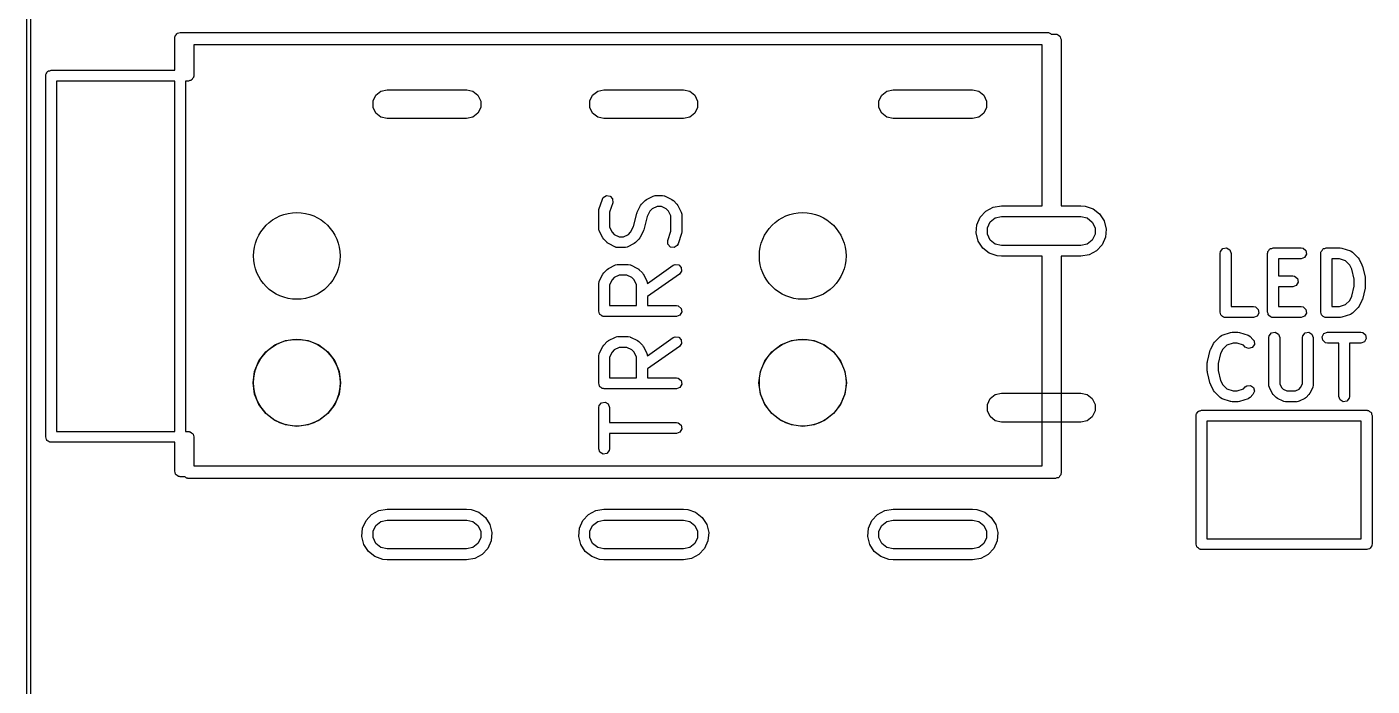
# Model space of a CAD drawing. Extents: x 66 to 223, y -169 to -36.
# Drawn here: x 89.17 to 107.78, y -97.25 to -88.12 of the extents above; entities that cross this region are included whole.
import ezdxf

# ---------------------------------------------------------------- set-up
doc = ezdxf.new("R2010")
doc.units = 0
doc.layers.add('BLACK', color=7, linetype='CONTINUOUS')

msp = doc.modelspace()

# ---------------------------------------------------------------- linework, layer by layer
at = {"layer": 'BLACK', "linetype": 'CONTINUOUS'}
for p, q in [((89.165, -118.993), (89.165, -42.4797)), ((89.215, -42.4797), (89.215, -119)), ((91.2285, -88.2357), (91.2383, -88.2188)), ((91.2383, -88.2188), (91.2446, -88.2165)), ((91.2446, -88.2165), (91.249, -88.2113)), ((91.249, -88.2113), (91.2682, -88.2079)), ((91.2682, -88.2079), (91.2865, -88.2013)), ((91.2865, -88.2013), (103.286, -88.2013)), ((103.286, -88.2013), (103.296, -88.203)), ((103.296, -88.203), (103.3, -88.2024)), ((103.3, -88.2024), (103.302, -88.2041)), ((103.302, -88.2041), (103.312, -88.2058)), ((103.312, -88.2058), (103.327, -88.2183)), ((103.327, -88.2183), (103.338, -88.2247)), ((103.338, -88.2247), (103.4, -88.2247)), ((103.4, -88.2247), (103.41, -88.2264)), ((103.41, -88.2264), (103.413, -88.2258)), ((103.413, -88.2258), (103.416, -88.2275)), ((103.416, -88.2275), (103.426, -88.2292)), ((103.426, -88.2292), (103.441, -88.2417)), ((91.2115, -88.2762), (91.2132, -88.2665)), ((91.2115, -88.7247), (91.2115, -88.2762)), ((91.2126, -88.2632), (91.2143, -88.2603)), ((91.2132, -88.2665), (91.2126, -88.2632)), ((91.2143, -88.2603), (91.216, -88.2506)), ((91.216, -88.2506), (91.2285, -88.2357)), ((91.475, -88.3747), (91.475, -88.7997)), ((103.212, -88.3747), (91.475, -88.3747)), ((103.212, -90.6), (103.212, -88.3747)), ((103.441, -88.2417), (103.457, -88.2515)), ((103.457, -88.2515), (103.46, -88.2578)), ((103.46, -88.2578), (103.465, -88.2622)), ((103.465, -88.2622), (103.468, -88.2814)), ((103.468, -88.2814), (103.475, -88.2997)), ((103.475, -88.2997), (103.475, -90.6)), ((89.4261, -88.7867), (89.4278, -88.7838)), ((89.4267, -88.79), (89.4261, -88.7867)), ((89.4278, -88.7838), (89.4295, -88.774)), ((89.4295, -88.774), (89.442, -88.7591)), ((89.442, -88.7591), (89.4518, -88.7422)), ((89.4518, -88.7422), (89.4581, -88.7399)), ((89.4581, -88.7399), (89.4625, -88.7347)), ((89.4625, -88.7347), (89.4817, -88.7314)), ((89.4817, -88.7314), (89.5, -88.7247)), ((89.5, -88.7247), (91.2115, -88.7247)), ((89.425, -88.7997), (89.4267, -88.79)), ((89.425, -93.7997), (89.425, -88.7997)), ((89.575, -88.8747), (89.575, -93.7247)), ((91.2115, -88.8747), (89.575, -88.8747)), ((91.2115, -93.7247), (91.2115, -88.8747)), ((91.4, -88.8747), (91.3615, -88.8747)), ((91.3615, -88.8747), (91.3615, -93.7247)), ((91.4183, -88.868), (91.4, -88.8747)), ((91.4375, -88.8647), (91.4183, -88.868)), ((91.4419, -88.8595), (91.4375, -88.8647)), ((91.4482, -88.8572), (91.4419, -88.8595)), ((91.458, -88.8403), (91.4482, -88.8572)), ((91.4705, -88.8254), (91.458, -88.8403)), ((91.4722, -88.8156), (91.4705, -88.8254)), ((91.4739, -88.8127), (91.4722, -88.8156)), ((91.475, -88.7997), (91.4733, -88.8094)), ((91.4733, -88.8094), (91.4739, -88.8127)), ((93.955, -89.1503), (93.9937, -89.0702)), ((93.955, -89.1503), (93.9937, -89.0702)), ((93.955, -89.2393), (93.955, -89.1503)), ((93.955, -89.2393), (93.955, -89.1503)), ((93.9937, -89.0702), (94.0633, -89.0148)), ((93.9937, -89.0702), (94.0633, -89.0148)), ((94.0633, -89.0148), (94.15, -88.995)), ((94.0633, -89.0148), (94.15, -88.995)), ((94.15, -88.995), (95.2503, -88.995)), ((94.15, -88.995), (95.2503, -88.995)), ((95.2503, -88.995), (95.337, -89.0149)), ((95.2503, -88.995), (95.337, -89.0149)), ((95.337, -89.0149), (95.4065, -89.0705)), ((95.337, -89.0149), (95.4065, -89.0705)), ((95.4065, -89.0705), (95.445, -89.1507)), ((95.4065, -89.0705), (95.445, -89.1507)), ((95.445, -89.1507), (95.445, -89.2396)), ((95.445, -89.1507), (95.445, -89.2396)), ((96.955, -89.1503), (96.9937, -89.0702)), ((96.955, -89.1503), (96.9937, -89.0702)), ((96.955, -89.2393), (96.955, -89.1503)), ((96.955, -89.2393), (96.955, -89.1503)), ((96.9937, -89.0702), (97.0633, -89.0148)), ((96.9937, -89.0702), (97.0633, -89.0148)), ((97.0633, -89.0148), (97.15, -88.995)), ((97.0633, -89.0148), (97.15, -88.995)), ((97.15, -88.995), (98.2503, -88.995)), ((97.15, -88.995), (98.2503, -88.995)), ((98.2503, -88.995), (98.337, -89.0149)), ((98.2503, -88.995), (98.337, -89.0149)), ((98.337, -89.0149), (98.4065, -89.0705)), ((98.337, -89.0149), (98.4065, -89.0705)), ((98.4065, -89.0705), (98.445, -89.1507)), ((98.4065, -89.0705), (98.445, -89.1507)), ((98.445, -89.1507), (98.445, -89.2396)), ((98.445, -89.1507), (98.445, -89.2396)), ((100.955, -89.1503), (100.994, -89.0702)), ((100.955, -89.1503), (100.994, -89.0702)), ((100.955, -89.2393), (100.955, -89.1503)), ((100.955, -89.2393), (100.955, -89.1503)), ((100.994, -89.0702), (101.063, -89.0148)), ((100.994, -89.0702), (101.063, -89.0148)), ((101.063, -89.0148), (101.15, -88.995)), ((101.063, -89.0148), (101.15, -88.995)), ((101.15, -88.995), (102.25, -88.995)), ((101.15, -88.995), (102.25, -88.995)), ((102.25, -88.995), (102.337, -89.0149)), ((102.25, -88.995), (102.337, -89.0149)), ((102.337, -89.0149), (102.407, -89.0705)), ((102.337, -89.0149), (102.407, -89.0705)), ((102.407, -89.0705), (102.445, -89.1507)), ((102.407, -89.0705), (102.445, -89.1507)), ((102.445, -89.1507), (102.445, -89.2396)), ((102.445, -89.1507), (102.445, -89.2396)), ((93.9935, -89.3195), (93.955, -89.2393)), ((93.9935, -89.3195), (93.955, -89.2393)), ((94.063, -89.3751), (93.9935, -89.3195)), ((94.063, -89.3751), (93.9935, -89.3195)), ((95.4063, -89.3198), (95.3367, -89.3752)), ((95.4063, -89.3198), (95.3367, -89.3752)), ((95.445, -89.2396), (95.4063, -89.3198)), ((95.445, -89.2396), (95.4063, -89.3198)), ((96.9935, -89.3195), (96.955, -89.2393)), ((96.9935, -89.3195), (96.955, -89.2393)), ((97.063, -89.3751), (96.9935, -89.3195)), ((97.063, -89.3751), (96.9935, -89.3195)), ((98.4063, -89.3198), (98.3367, -89.3752)), ((98.4063, -89.3198), (98.3367, -89.3752)), ((98.445, -89.2396), (98.4063, -89.3198)), ((98.445, -89.2396), (98.4063, -89.3198)), ((100.993, -89.3195), (100.955, -89.2393)), ((100.993, -89.3195), (100.955, -89.2393)), ((101.063, -89.3751), (100.993, -89.3195)), ((101.063, -89.3751), (100.993, -89.3195)), ((102.406, -89.3198), (102.337, -89.3752)), ((102.406, -89.3198), (102.337, -89.3752)), ((102.445, -89.2396), (102.406, -89.3198)), ((102.445, -89.2396), (102.406, -89.3198)), ((94.1497, -89.395), (94.063, -89.3751)), ((94.1497, -89.395), (94.063, -89.3751)), ((95.25, -89.395), (94.1497, -89.395)), ((95.25, -89.395), (94.1497, -89.395)), ((95.3367, -89.3752), (95.25, -89.395)), ((95.3367, -89.3752), (95.25, -89.395)), ((97.1497, -89.395), (97.063, -89.3751)), ((97.1497, -89.395), (97.063, -89.3751)), ((98.25, -89.395), (97.1497, -89.395)), ((98.25, -89.395), (97.1497, -89.395)), ((98.3367, -89.3752), (98.25, -89.395)), ((98.3367, -89.3752), (98.25, -89.395)), ((101.15, -89.395), (101.063, -89.3751)), ((101.15, -89.395), (101.063, -89.3751)), ((102.25, -89.395), (101.15, -89.395)), ((102.25, -89.395), (101.15, -89.395)), ((102.337, -89.3752), (102.25, -89.395)), ((102.337, -89.3752), (102.25, -89.395)), ((97.1413, -90.4875), (97.185, -90.4606)), ((97.185, -90.4606), (97.2357, -90.4681)), ((97.8331, -90.467), (97.8581, -90.4596)), ((97.8581, -90.4596), (97.8625, -90.4606)), ((97.8625, -90.4606), (97.8667, -90.4591)), ((97.8667, -90.4591), (97.9619, -90.4591)), ((97.9619, -90.4591), (97.9876, -90.4636)), ((97.9876, -90.4636), (97.991, -90.4665)), ((97.0812, -90.6532), (97.1288, -90.5104)), ((97.1288, -90.5104), (97.1413, -90.4875)), ((97.2712, -90.5578), (97.2274, -90.6891)), ((97.2357, -90.4681), (97.2698, -90.5065)), ((97.2698, -90.5065), (97.2712, -90.5578)), ((97.6091, -90.691), (97.6567, -90.5958)), ((97.6567, -90.5958), (97.6701, -90.5778)), ((97.6701, -90.5778), (97.6708, -90.5763)), ((97.6708, -90.5763), (97.7184, -90.5287)), ((97.7184, -90.5287), (97.7368, -90.5158)), ((97.7368, -90.5158), (97.7379, -90.5146)), ((97.7379, -90.5146), (97.8331, -90.467)), ((97.8159, -90.6433), (97.7854, -90.6737)), ((97.8844, -90.6091), (97.8159, -90.6433)), ((97.9442, -90.6091), (97.8844, -90.6091)), ((98.0127, -90.6433), (97.9442, -90.6091)), ((97.991, -90.4665), (97.9954, -90.467)), ((97.9954, -90.467), (98.0907, -90.5146)), ((98.0431, -90.6737), (98.0127, -90.6433)), ((98.0907, -90.5146), (98.1087, -90.528)), ((98.1087, -90.528), (98.1102, -90.5287)), ((98.1102, -90.5287), (98.1578, -90.5763)), ((98.1578, -90.5763), (98.1707, -90.5947)), ((98.1707, -90.5947), (98.1718, -90.5958)), ((98.1718, -90.5958), (98.2195, -90.691)), ((102.435, -90.6734), (102.537, -90.6189)), ((102.537, -90.6189), (102.65, -90.6)), ((102.65, -90.6), (103.212, -90.6)), ((103.475, -90.6), (103.75, -90.6)), ((103.75, -90.6), (103.81, -90.6052)), ((103.81, -90.6052), (103.919, -90.6433)), ((103.919, -90.6433), (104.009, -90.7144)), ((97.0774, -90.6769), (97.0813, -90.6549)), ((97.0774, -90.915), (97.0774, -90.6769)), ((97.0813, -90.6549), (97.0812, -90.6532)), ((97.2274, -90.6891), (97.2274, -90.8973)), ((97.5578, -90.8889), (97.6034, -90.7064)), ((97.6034, -90.7064), (97.6087, -90.6945)), ((97.6087, -90.6945), (97.6091, -90.691)), ((97.747, -90.7507), (97.7013, -90.9332)), ((97.7854, -90.6737), (97.747, -90.7507)), ((98.0774, -90.7423), (98.0431, -90.6737)), ((98.0774, -90.9505), (98.0774, -90.7423)), ((98.2195, -90.691), (98.2269, -90.716)), ((98.2269, -90.716), (98.2258, -90.7203)), ((98.2258, -90.7203), (98.2274, -90.7246)), ((98.2274, -90.7246), (98.2274, -90.9627)), ((102.311, -90.863), (102.357, -90.7578)), ((102.357, -90.7578), (102.435, -90.6734)), ((102.455, -90.9053), (102.494, -90.8252)), ((102.455, -90.9053), (102.494, -90.8252)), ((102.494, -90.8252), (102.563, -90.7698)), ((102.494, -90.8252), (102.563, -90.7698)), ((102.563, -90.7698), (102.65, -90.75)), ((102.563, -90.7698), (102.65, -90.75)), ((102.65, -90.75), (103.75, -90.75)), ((102.65, -90.75), (103.75, -90.75)), ((103.75, -90.75), (103.837, -90.7699)), ((103.75, -90.75), (103.837, -90.7699)), ((103.837, -90.7699), (103.907, -90.8255)), ((103.837, -90.7699), (103.907, -90.8255)), ((103.907, -90.8255), (103.945, -90.9057)), ((103.907, -90.8255), (103.945, -90.9057)), ((104.009, -90.7144), (104.071, -90.811)), ((104.071, -90.811), (104.099, -90.9225)), ((97.0789, -90.9192), (97.0774, -90.915)), ((97.0779, -90.9236), (97.0789, -90.9192)), ((97.0853, -90.9486), (97.0779, -90.9236)), ((97.1329, -91.0438), (97.0853, -90.9486)), ((97.2274, -90.8973), (97.2616, -90.9658)), ((97.2616, -90.9658), (97.292, -90.9963)), ((97.292, -90.9963), (97.3606, -91.0305)), ((97.4204, -91.0305), (97.4889, -90.9963)), ((97.4889, -90.9963), (97.5193, -90.9658)), ((97.5193, -90.9658), (97.5578, -90.8889)), ((97.6957, -90.9486), (97.648, -91.0438)), ((97.6961, -90.945), (97.6957, -90.9486)), ((97.7013, -90.9332), (97.6961, -90.945)), ((98.0336, -91.0818), (98.0774, -90.9505)), ((98.2235, -90.9864), (98.1759, -91.1292)), ((98.2274, -90.9627), (98.2235, -90.9847)), ((98.2235, -90.9847), (98.2235, -90.9864)), ((102.301, -90.9775), (102.311, -90.863)), ((102.329, -91.089), (102.301, -90.9775)), ((102.455, -90.9943), (102.455, -90.9053)), ((102.455, -90.9943), (102.455, -90.9053)), ((102.493, -91.0745), (102.455, -90.9943)), ((102.493, -91.0745), (102.455, -90.9943)), ((103.945, -90.9946), (103.906, -91.0748)), ((103.945, -90.9946), (103.906, -91.0748)), ((103.945, -90.9057), (103.945, -90.9946)), ((103.945, -90.9057), (103.945, -90.9946)), ((104.099, -90.9225), (104.089, -91.037)), ((97.1341, -91.0449), (97.1329, -91.0438)), ((97.147, -91.0633), (97.1341, -91.0449)), ((97.1946, -91.1109), (97.147, -91.0633)), ((97.1961, -91.1116), (97.1946, -91.1109)), ((97.2141, -91.125), (97.1961, -91.1116)), ((97.3093, -91.1726), (97.2141, -91.125)), ((97.3138, -91.1731), (97.3093, -91.1726)), ((97.3172, -91.176), (97.3138, -91.1731)), ((97.3429, -91.1805), (97.3172, -91.176)), ((97.4381, -91.1805), (97.3429, -91.1805)), ((97.3606, -91.0305), (97.4204, -91.0305)), ((97.4423, -91.179), (97.4381, -91.1805)), ((97.4467, -91.18), (97.4423, -91.179)), ((97.4716, -91.1726), (97.4467, -91.18)), ((97.5669, -91.125), (97.4716, -91.1726)), ((97.568, -91.1238), (97.5669, -91.125)), ((97.5864, -91.1109), (97.568, -91.1238)), ((97.634, -91.0633), (97.5864, -91.1109)), ((97.6347, -91.0618), (97.634, -91.0633)), ((97.648, -91.0438), (97.6347, -91.0618)), ((98.035, -91.1331), (98.0336, -91.0818)), ((98.069, -91.1715), (98.035, -91.1331)), ((98.1198, -91.179), (98.069, -91.1715)), ((98.1635, -91.1521), (98.1198, -91.179)), ((98.1759, -91.1292), (98.1635, -91.1521)), ((102.391, -91.1856), (102.329, -91.089)), ((102.481, -91.2567), (102.391, -91.1856)), ((102.563, -91.1301), (102.493, -91.0745)), ((102.563, -91.1301), (102.493, -91.0745)), ((102.65, -91.15), (102.563, -91.1301)), ((102.65, -91.15), (102.563, -91.1301)), ((103.75, -91.15), (102.65, -91.15)), ((103.75, -91.15), (102.65, -91.15)), ((103.837, -91.1302), (103.75, -91.15)), ((103.837, -91.1302), (103.75, -91.15)), ((103.906, -91.0748), (103.837, -91.1302)), ((103.906, -91.0748), (103.837, -91.1302)), ((104.043, -91.1422), (103.965, -91.2266)), ((104.089, -91.037), (104.043, -91.1422)), ((105.68, -91.2335), (105.713, -91.1936)), ((105.713, -91.1936), (105.765, -91.1846)), ((105.765, -91.1846), (105.81, -91.2106)), ((106.351, -91.2184), (106.36, -91.2012)), ((106.36, -91.2012), (106.367, -91.1989)), ((106.367, -91.1989), (106.371, -91.1936)), ((106.371, -91.1936), (106.391, -91.1902)), ((106.391, -91.1902), (106.409, -91.1834)), ((106.409, -91.1834), (106.796, -91.1834)), ((106.796, -91.1834), (106.823, -91.188)), ((106.823, -91.188), (106.862, -91.2215)), ((107.086, -91.2184), (107.096, -91.2012)), ((107.096, -91.2012), (107.102, -91.1989)), ((107.102, -91.1989), (107.107, -91.1936)), ((107.107, -91.1936), (107.126, -91.1902)), ((107.126, -91.1902), (107.145, -91.1834)), ((107.145, -91.1834), (107.338, -91.1834)), ((107.338, -91.1834), (107.361, -91.1874)), ((107.361, -91.1874), (107.362, -91.1873)), ((107.362, -91.1873), (107.479, -91.226)), ((102.59, -91.2948), (102.481, -91.2567)), ((102.65, -91.3), (102.59, -91.2948)), ((103.212, -91.3), (102.65, -91.3)), ((103.212, -94.2013), (103.212, -91.3)), ((103.75, -91.3), (103.475, -91.3)), ((103.475, -91.3), (103.475, -94.2997)), ((103.863, -91.2811), (103.75, -91.3)), ((103.965, -91.2266), (103.863, -91.2811)), ((105.675, -91.2596), (105.68, -91.2335)), ((105.675, -92.0724), (105.675, -91.2596)), ((105.81, -91.2106), (105.828, -91.2596)), ((105.828, -91.2596), (105.828, -91.9962)), ((106.333, -91.2596), (106.335, -91.2497)), ((106.333, -92.0724), (106.333, -91.2596)), ((106.334, -91.2464), (106.336, -91.2434)), ((106.335, -91.2497), (106.334, -91.2464)), ((106.336, -91.2434), (106.338, -91.2335)), ((106.338, -91.2335), (106.351, -91.2184)), ((106.796, -91.3358), (106.486, -91.3358)), ((106.486, -91.3358), (106.486, -91.5704)), ((106.845, -91.318), (106.796, -91.3358)), ((106.872, -91.2728), (106.845, -91.318)), ((106.862, -91.2215), (106.872, -91.2728)), ((107.069, -91.2596), (107.07, -91.2497)), ((107.069, -92.0724), (107.069, -91.2596)), ((107.07, -91.2464), (107.071, -91.2434)), ((107.07, -91.2497), (107.07, -91.2464)), ((107.071, -91.2434), (107.073, -91.2335)), ((107.073, -91.2335), (107.086, -91.2184)), ((107.221, -91.3358), (107.221, -91.9962)), ((107.326, -91.3358), (107.221, -91.3358)), ((107.413, -91.3649), (107.326, -91.3358)), ((107.469, -91.4208), (107.413, -91.3649)), ((107.479, -91.226), (107.502, -91.2386)), ((107.502, -91.2386), (107.504, -91.2425)), ((107.504, -91.2425), (107.508, -91.2444)), ((107.508, -91.2444), (107.586, -91.3218)), ((107.586, -91.3218), (107.599, -91.3405)), ((107.599, -91.3405), (107.6, -91.3416)), ((107.6, -91.3416), (107.639, -91.419)), ((97.0853, -91.6434), (97.1329, -91.5482)), ((97.1329, -91.5482), (97.1463, -91.5302)), ((97.1463, -91.5302), (97.147, -91.5287)), ((97.147, -91.5287), (97.1946, -91.481)), ((97.1946, -91.481), (97.213, -91.4682)), ((97.213, -91.4682), (97.2141, -91.467)), ((97.2141, -91.467), (97.3093, -91.4194)), ((97.3606, -91.5615), (97.292, -91.5957)), ((97.3093, -91.4194), (97.3343, -91.412)), ((97.3343, -91.412), (97.3386, -91.413)), ((97.3386, -91.413), (97.3429, -91.4115)), ((97.3429, -91.4115), (97.4857, -91.4115)), ((97.468, -91.5615), (97.3606, -91.5615)), ((97.5365, -91.5957), (97.468, -91.5615)), ((97.4857, -91.4115), (97.5114, -91.416)), ((97.5114, -91.416), (97.5148, -91.4189)), ((97.5148, -91.4189), (97.5193, -91.4194)), ((97.5193, -91.4194), (97.6145, -91.467)), ((97.6145, -91.467), (97.6325, -91.4804)), ((97.6325, -91.4804), (97.634, -91.481)), ((97.634, -91.481), (97.6816, -91.5287)), ((97.6816, -91.5287), (97.6945, -91.547)), ((97.6945, -91.547), (97.6957, -91.5482)), ((97.6957, -91.5482), (97.7433, -91.6434)), ((97.7508, -91.676), (98.1094, -91.425)), ((98.1954, -91.5479), (97.7512, -91.8588)), ((98.1094, -91.425), (98.133, -91.414)), ((98.133, -91.414), (98.1841, -91.4185)), ((98.1841, -91.4185), (98.2204, -91.4548)), ((98.2248, -91.5059), (98.1954, -91.5479)), ((98.2204, -91.4548), (98.2248, -91.5059)), ((106.486, -91.5704), (106.68, -91.5704)), ((106.68, -91.5704), (106.706, -91.575)), ((106.706, -91.575), (106.746, -91.6085)), ((107.499, -91.4797), (107.469, -91.4208)), ((107.533, -91.6173), (107.499, -91.4797)), ((107.639, -91.419), (107.642, -91.4316)), ((107.642, -91.4316), (107.644, -91.4346)), ((107.644, -91.4346), (107.683, -91.5895)), ((97.0774, -91.6769), (97.0819, -91.6513)), ((97.0774, -92.0579), (97.0774, -91.6769)), ((97.0819, -91.6513), (97.0848, -91.6479)), ((97.0848, -91.6479), (97.0853, -91.6434)), ((97.2616, -91.6261), (97.2274, -91.6946)), ((97.2274, -91.6946), (97.2274, -91.9829)), ((97.292, -91.5957), (97.2616, -91.6261)), ((97.5669, -91.6261), (97.5365, -91.5957)), ((97.6012, -91.6946), (97.5669, -91.6261)), ((97.6012, -91.9829), (97.6012, -91.6946)), ((97.7433, -91.6434), (97.7507, -91.6684)), ((97.7507, -91.6684), (97.7497, -91.6727)), ((97.7497, -91.6727), (97.7508, -91.676)), ((106.68, -91.7228), (106.486, -91.7228)), ((106.486, -91.7228), (106.486, -91.9962)), ((106.729, -91.705), (106.68, -91.7228)), ((106.755, -91.6599), (106.729, -91.705)), ((106.746, -91.6085), (106.755, -91.6599)), ((107.499, -91.8523), (107.533, -91.7147)), ((107.533, -91.7147), (107.533, -91.6173)), ((107.683, -91.7425), (107.644, -91.8974)), ((107.683, -91.5895), (107.684, -91.6046)), ((107.685, -91.724), (107.683, -91.739)), ((107.683, -91.739), (107.683, -91.7425)), ((107.684, -91.6046), (107.685, -91.6079)), ((107.685, -91.6079), (107.685, -91.724)), ((97.7512, -91.8588), (97.7512, -91.9829)), ((107.413, -91.9671), (107.469, -91.9111)), ((107.469, -91.9111), (107.499, -91.8523)), ((107.639, -91.9129), (107.6, -91.9904)), ((107.644, -91.8974), (107.639, -91.9094)), ((107.639, -91.9094), (107.639, -91.9129)), ((97.084, -92.0762), (97.0774, -92.0579)), ((97.0874, -92.0954), (97.084, -92.0762)), ((97.0926, -92.0997), (97.0874, -92.0954)), ((97.0949, -92.1061), (97.0926, -92.0997)), ((97.1118, -92.1158), (97.0949, -92.1061)), ((97.1267, -92.1284), (97.1118, -92.1158)), ((97.1365, -92.1301), (97.1267, -92.1284)), ((97.1394, -92.1318), (97.1365, -92.1301)), ((97.1426, -92.1312), (97.1394, -92.1318)), ((97.1524, -92.1329), (97.1426, -92.1312)), ((98.1524, -92.1329), (97.1524, -92.1329)), ((97.2274, -91.9829), (97.6012, -91.9829)), ((97.7512, -91.9829), (98.1524, -91.9829)), ((98.1524, -91.9829), (98.178, -91.9874)), ((98.2006, -92.1153), (98.1524, -92.1329)), ((98.178, -91.9874), (98.2173, -92.0204)), ((98.2262, -92.0709), (98.2006, -92.1153)), ((98.2173, -92.0204), (98.2262, -92.0709)), ((105.682, -92.091), (105.675, -92.0724)), ((105.685, -92.1105), (105.682, -92.091)), ((105.691, -92.1149), (105.685, -92.1105)), ((105.693, -92.1214), (105.691, -92.1149)), ((105.71, -92.1313), (105.693, -92.1214)), ((105.725, -92.144), (105.71, -92.1313)), ((105.828, -91.9962), (106.138, -91.9962)), ((106.138, -91.9962), (106.165, -92.0008)), ((106.187, -92.1308), (106.138, -92.1486)), ((106.165, -92.0008), (106.204, -92.0343)), ((106.214, -92.0856), (106.187, -92.1308)), ((106.204, -92.0343), (106.214, -92.0856)), ((106.34, -92.091), (106.333, -92.0724)), ((106.343, -92.1105), (106.34, -92.091)), ((106.349, -92.1149), (106.343, -92.1105)), ((106.351, -92.1214), (106.349, -92.1149)), ((106.368, -92.1313), (106.351, -92.1214)), ((106.383, -92.144), (106.368, -92.1313)), ((106.486, -91.9962), (106.796, -91.9962)), ((106.796, -91.9962), (106.823, -92.0008)), ((106.845, -92.1308), (106.796, -92.1486)), ((106.823, -92.0008), (106.862, -92.0343)), ((106.872, -92.0856), (106.845, -92.1308)), ((106.862, -92.0343), (106.872, -92.0856)), ((107.075, -92.091), (107.069, -92.0724)), ((107.079, -92.1105), (107.075, -92.091)), ((107.084, -92.1149), (107.079, -92.1105)), ((107.086, -92.1214), (107.084, -92.1149)), ((107.104, -92.1313), (107.086, -92.1214)), ((107.119, -92.144), (107.104, -92.1313)), ((107.221, -91.9962), (107.326, -91.9962)), ((107.326, -91.9962), (107.413, -91.9671)), ((107.479, -92.106), (107.362, -92.1447)), ((107.482, -92.1031), (107.479, -92.106)), ((107.487, -92.1028), (107.482, -92.1031)), ((107.508, -92.0876), (107.487, -92.1028)), ((107.586, -92.0102), (107.508, -92.0876)), ((107.6, -91.9904), (107.586, -92.0087)), ((107.586, -92.0087), (107.586, -92.0102)), ((105.735, -92.1458), (105.725, -92.144)), ((105.738, -92.1474), (105.735, -92.1458)), ((105.742, -92.1469), (105.738, -92.1474)), ((105.751, -92.1486), (105.742, -92.1469)), ((106.138, -92.1486), (105.751, -92.1486)), ((106.393, -92.1458), (106.383, -92.144)), ((106.396, -92.1474), (106.393, -92.1458)), ((106.4, -92.1469), (106.396, -92.1474)), ((106.409, -92.1486), (106.4, -92.1469)), ((106.796, -92.1486), (106.409, -92.1486)), ((107.129, -92.1458), (107.119, -92.144)), ((107.132, -92.1474), (107.129, -92.1458)), ((107.135, -92.1469), (107.132, -92.1474)), ((107.145, -92.1486), (107.135, -92.1469)), ((107.338, -92.1486), (107.145, -92.1486)), ((107.34, -92.148), (107.338, -92.1486)), ((107.362, -92.1447), (107.34, -92.148)), ((92.5975, -92.5261), (92.7434, -92.4656)), ((92.7434, -92.4656), (92.9, -92.445)), ((92.9, -92.445), (93.0566, -92.4656)), ((93.0566, -92.4656), (93.2025, -92.5261)), ((97.147, -92.5287), (97.1946, -92.481)), ((97.1946, -92.481), (97.213, -92.4682)), ((97.213, -92.4682), (97.2141, -92.467)), ((97.2141, -92.467), (97.3093, -92.4194)), ((97.3093, -92.4194), (97.3343, -92.412)), ((97.3343, -92.412), (97.3386, -92.413)), ((97.3386, -92.413), (97.3429, -92.4115)), ((97.3429, -92.4115), (97.4857, -92.4115)), ((97.4857, -92.4115), (97.5114, -92.416)), ((97.5114, -92.416), (97.5148, -92.4189)), ((97.5148, -92.4189), (97.5193, -92.4194)), ((97.5193, -92.4194), (97.6145, -92.467)), ((97.6145, -92.467), (97.6325, -92.4804)), ((97.6325, -92.4804), (97.634, -92.481)), ((97.634, -92.481), (97.6816, -92.5287)), ((97.7508, -92.676), (98.1094, -92.425)), ((98.1094, -92.425), (98.133, -92.414)), ((98.133, -92.414), (98.1841, -92.4185)), ((98.1841, -92.4185), (98.2204, -92.4548)), ((98.2248, -92.5059), (98.1954, -92.5479)), ((98.2204, -92.4548), (98.2248, -92.5059)), ((99.5975, -92.5261), (99.7434, -92.4656)), ((99.7434, -92.4656), (99.9, -92.445)), ((99.9, -92.445), (100.057, -92.4656)), ((100.057, -92.4656), (100.203, -92.5261)), ((105.546, -92.5856), (105.584, -92.5082)), ((105.584, -92.5082), (105.598, -92.4902)), ((105.598, -92.4887), (105.676, -92.4113)), ((105.598, -92.4902), (105.598, -92.4887)), ((105.676, -92.4113), (105.697, -92.3963)), ((105.697, -92.3963), (105.702, -92.3959)), ((105.702, -92.3959), (105.705, -92.3931)), ((105.705, -92.3931), (105.821, -92.3544)), ((105.857, -92.5006), (105.769, -92.5299)), ((105.821, -92.3544), (105.843, -92.3512)), ((105.843, -92.3512), (105.845, -92.3506)), ((105.845, -92.3506), (105.922, -92.3506)), ((105.91, -92.5006), (105.857, -92.5006)), ((105.998, -92.5299), (105.91, -92.5006)), ((105.922, -92.3506), (105.944, -92.3545)), ((105.944, -92.3545), (105.946, -92.3544)), ((105.946, -92.3544), (106.062, -92.3931)), ((106.062, -92.3931), (106.085, -92.4055)), ((106.085, -92.4055), (106.087, -92.4094)), ((106.087, -92.4094), (106.092, -92.4113)), ((106.092, -92.4113), (106.13, -92.45)), ((106.13, -92.45), (106.145, -92.4713)), ((106.145, -92.4713), (106.15, -92.5224)), ((106.351, -92.4256), (106.355, -92.3999)), ((106.351, -93.0836), (106.351, -92.4256)), ((106.355, -92.3999), (106.388, -92.3606)), ((106.388, -92.3606), (106.439, -92.3517)), ((106.439, -92.3517), (106.483, -92.3774)), ((106.483, -92.3774), (106.501, -92.4256)), ((106.501, -92.4256), (106.501, -93.0659)), ((106.815, -92.4256), (106.82, -92.3999)), ((106.815, -93.0659), (106.815, -92.4256)), ((106.82, -92.3999), (106.852, -92.3606)), ((106.852, -92.3606), (106.903, -92.3517)), ((106.903, -92.3517), (106.947, -92.3774)), ((106.947, -92.3774), (106.965, -92.4256)), ((106.965, -92.4256), (106.965, -93.0836)), ((107.087, -92.4126), (107.113, -92.3681)), ((107.096, -92.4631), (107.087, -92.4126)), ((107.135, -92.4961), (107.096, -92.4631)), ((107.113, -92.3681), (107.161, -92.3506)), ((107.161, -92.5006), (107.135, -92.4961)), ((107.161, -92.3506), (107.625, -92.3506)), ((107.318, -92.5006), (107.161, -92.5006)), ((107.318, -93.2384), (107.318, -92.5006)), ((107.625, -92.5006), (107.468, -92.5006)), ((107.468, -92.5006), (107.468, -93.2384)), ((107.625, -92.3506), (107.651, -92.3551)), ((107.674, -92.4831), (107.625, -92.5006)), ((107.651, -92.3551), (107.69, -92.3881)), ((107.699, -92.4386), (107.674, -92.4831)), ((107.69, -92.3881), (107.699, -92.4386)), ((92.3761, -92.7475), (92.4722, -92.6222)), ((92.4722, -92.6222), (92.5975, -92.5261)), ((93.2025, -92.5261), (93.3278, -92.6222)), ((93.3278, -92.6222), (93.4239, -92.7475)), ((97.0774, -92.6769), (97.0819, -92.6513)), ((97.0774, -93.0579), (97.0774, -92.6769)), ((97.0819, -92.6513), (97.0848, -92.6479)), ((97.0848, -92.6479), (97.0853, -92.6434)), ((97.0853, -92.6434), (97.1329, -92.5482)), ((97.1329, -92.5482), (97.1463, -92.5302)), ((97.1463, -92.5302), (97.147, -92.5287)), ((97.2616, -92.6261), (97.2274, -92.6946)), ((97.2274, -92.6946), (97.2274, -92.9829)), ((97.292, -92.5957), (97.2616, -92.6261)), ((97.3606, -92.5615), (97.292, -92.5957)), ((97.468, -92.5615), (97.3606, -92.5615)), ((97.5365, -92.5957), (97.468, -92.5615)), ((97.5669, -92.6261), (97.5365, -92.5957)), ((97.6012, -92.6946), (97.5669, -92.6261)), ((97.6012, -92.9829), (97.6012, -92.6946)), ((97.6816, -92.5287), (97.6945, -92.547)), ((97.6945, -92.547), (97.6957, -92.5482)), ((97.6957, -92.5482), (97.7433, -92.6434)), ((97.7433, -92.6434), (97.7507, -92.6684)), ((97.7507, -92.6684), (97.7497, -92.6727)), ((97.7497, -92.6727), (97.7508, -92.676)), ((98.1954, -92.5479), (97.7512, -92.8588)), ((99.3761, -92.7475), (99.4722, -92.6222)), ((99.4722, -92.6222), (99.5975, -92.5261)), ((100.203, -92.5261), (100.328, -92.6222)), ((100.328, -92.6222), (100.424, -92.7475)), ((105.501, -92.7558), (105.54, -92.6009)), ((105.54, -92.6009), (105.545, -92.5891)), ((105.545, -92.5891), (105.546, -92.5856)), ((105.683, -92.6453), (105.649, -92.7832)), ((105.713, -92.5861), (105.683, -92.6453)), ((105.769, -92.5299), (105.713, -92.5861)), ((106.024, -92.556), (105.998, -92.5299)), ((106.071, -92.5777), (106.024, -92.556)), ((106.12, -92.5644), (106.071, -92.5777)), ((106.15, -92.5224), (106.12, -92.5644)), ((92.3156, -92.8934), (92.3761, -92.7475)), ((93.4239, -92.7475), (93.4844, -92.8934)), ((97.7512, -92.8588), (97.7512, -92.9829)), ((99.3156, -92.8934), (99.3761, -92.7475)), ((100.424, -92.7475), (100.484, -92.8934)), ((105.499, -92.7739), (105.502, -92.7592)), ((105.499, -92.8901), (105.499, -92.7739)), ((105.502, -92.7592), (105.501, -92.7558)), ((105.649, -92.7832), (105.649, -92.8808)), ((105.649, -92.8808), (105.683, -93.0187)), ((92.295, -93.05), (92.3156, -92.8934)), ((92.3156, -93.2066), (92.295, -93.05)), ((93.4844, -92.8934), (93.505, -93.05)), ((93.505, -93.05), (93.4844, -93.2066)), ((97.084, -93.0762), (97.0774, -93.0579)), ((97.2274, -92.9829), (97.6012, -92.9829)), ((97.7512, -92.9829), (98.1524, -92.9829)), ((98.1524, -92.9829), (98.178, -92.9874)), ((98.178, -92.9874), (98.2173, -93.0204)), ((98.2173, -93.0204), (98.2262, -93.0709)), ((99.295, -93.05), (99.3156, -92.8934)), ((99.3156, -93.2066), (99.295, -93.05)), ((100.484, -92.8934), (100.505, -93.05)), ((100.505, -93.05), (100.484, -93.2066)), ((105.5, -92.8933), (105.499, -92.8901)), ((105.501, -92.9082), (105.5, -92.8933)), ((105.54, -93.0631), (105.501, -92.9082)), ((105.542, -93.066), (105.54, -93.0631)), ((105.546, -93.0784), (105.542, -93.066)), ((105.683, -93.0187), (105.713, -93.0779)), ((106.501, -93.0659), (106.526, -93.1166)), ((106.79, -93.1166), (106.815, -93.0659)), ((92.3761, -93.3525), (92.3156, -93.2066)), ((93.4844, -93.2066), (93.4239, -93.3525)), ((97.0874, -93.0954), (97.084, -93.0762)), ((97.0926, -93.0997), (97.0874, -93.0954)), ((97.0949, -93.1061), (97.0926, -93.0997)), ((97.1118, -93.1158), (97.0949, -93.1061)), ((97.1267, -93.1284), (97.1118, -93.1158)), ((97.1365, -93.1301), (97.1267, -93.1284)), ((97.1394, -93.1318), (97.1365, -93.1301)), ((97.1426, -93.1312), (97.1394, -93.1318)), ((97.1524, -93.1329), (97.1426, -93.1312)), ((98.1524, -93.1329), (97.1524, -93.1329)), ((98.2006, -93.1153), (98.1524, -93.1329)), ((98.2262, -93.0709), (98.2006, -93.1153)), ((99.3761, -93.3525), (99.3156, -93.2066)), ((100.484, -93.2066), (100.424, -93.3525)), ((102.494, -93.2702), (102.563, -93.2148)), ((102.494, -93.2702), (102.563, -93.2148)), ((102.563, -93.2148), (102.65, -93.195)), ((102.563, -93.2148), (102.65, -93.195)), ((102.65, -93.195), (103.75, -93.195)), ((102.65, -93.195), (103.75, -93.195)), ((103.75, -93.195), (103.837, -93.2149)), ((103.75, -93.195), (103.837, -93.2149)), ((103.837, -93.2149), (103.907, -93.2705)), ((103.837, -93.2149), (103.907, -93.2705)), ((105.584, -93.1558), (105.546, -93.0784)), ((105.586, -93.1569), (105.584, -93.1558)), ((105.598, -93.1753), (105.586, -93.1569)), ((105.676, -93.2527), (105.598, -93.1753)), ((105.68, -93.2546), (105.676, -93.2527)), ((105.682, -93.2584), (105.68, -93.2546)), ((105.713, -93.0779), (105.769, -93.1341)), ((105.769, -93.1341), (105.857, -93.1634)), ((105.857, -93.1634), (105.91, -93.1634)), ((105.91, -93.1634), (105.998, -93.1341)), ((105.998, -93.1341), (106.024, -93.108)), ((106.024, -93.108), (106.045, -93.093)), ((106.045, -93.093), (106.097, -93.0885)), ((106.092, -93.2527), (106.07, -93.2677)), ((106.13, -93.214), (106.092, -93.2527)), ((106.097, -93.0885), (106.139, -93.118)), ((106.152, -93.1675), (106.13, -93.214)), ((106.139, -93.118), (106.152, -93.1675)), ((106.352, -93.0878), (106.351, -93.0836)), ((106.351, -93.0922), (106.352, -93.0878)), ((106.358, -93.1171), (106.351, -93.0922)), ((106.397, -93.1945), (106.358, -93.1171)), ((106.398, -93.1957), (106.397, -93.1945)), ((106.411, -93.214), (106.398, -93.1957)), ((106.45, -93.2527), (106.411, -93.214)), ((106.451, -93.2534), (106.45, -93.2527)), ((106.469, -93.2668), (106.451, -93.2534)), ((106.526, -93.1166), (106.547, -93.1381)), ((106.547, -93.1381), (106.598, -93.1634)), ((106.598, -93.1634), (106.717, -93.1634)), ((106.717, -93.1634), (106.768, -93.138)), ((106.768, -93.138), (106.79, -93.1166)), ((106.866, -93.2527), (106.847, -93.2656)), ((106.904, -93.214), (106.866, -93.2527)), ((106.905, -93.2126), (106.904, -93.214)), ((106.918, -93.1945), (106.905, -93.2126)), ((106.957, -93.1171), (106.918, -93.1945)), ((106.958, -93.1127), (106.957, -93.1171)), ((106.96, -93.1092), (106.958, -93.1127)), ((106.965, -93.0836), (106.96, -93.1092)), ((107.336, -93.2866), (107.318, -93.2384)), ((107.468, -93.2384), (107.464, -93.2641)), ((92.4722, -93.4778), (92.3761, -93.3525)), ((93.4239, -93.3525), (93.3278, -93.4778)), ((97.0774, -93.3912), (97.0819, -93.3656)), ((97.0774, -93.9627), (97.0774, -93.3912)), ((97.0819, -93.3656), (97.1149, -93.3263)), ((97.1149, -93.3263), (97.1654, -93.3174)), ((97.1654, -93.3174), (97.2098, -93.343)), ((97.2098, -93.343), (97.2274, -93.3912)), ((97.2274, -93.3912), (97.2274, -93.6019)), ((99.4722, -93.4778), (99.3761, -93.3525)), ((100.424, -93.3525), (100.328, -93.4778)), ((102.455, -93.3503), (102.494, -93.2702)), ((102.455, -93.3503), (102.494, -93.2702)), ((102.455, -93.4393), (102.455, -93.3503)), ((102.455, -93.4393), (102.455, -93.3503)), ((102.493, -93.5195), (102.455, -93.4393)), ((102.493, -93.5195), (102.455, -93.4393)), ((103.945, -93.4397), (103.906, -93.5198)), ((103.945, -93.4397), (103.906, -93.5198)), ((103.907, -93.2705), (103.945, -93.3507)), ((103.907, -93.2705), (103.945, -93.3507)), ((103.945, -93.3507), (103.945, -93.4397)), ((103.945, -93.3507), (103.945, -93.4397)), ((105.376, -93.4459), (105.38, -93.4407)), ((105.38, -93.4407), (105.4, -93.4374)), ((105.4, -93.4374), (105.418, -93.4307)), ((105.418, -93.4307), (107.704, -93.4307)), ((105.705, -93.2708), (105.682, -93.2584)), ((105.821, -93.3096), (105.705, -93.2708)), ((105.823, -93.3095), (105.821, -93.3096)), ((105.845, -93.3134), (105.823, -93.3095)), ((105.922, -93.3134), (105.845, -93.3134)), ((105.924, -93.3128), (105.922, -93.3134)), ((105.946, -93.3096), (105.924, -93.3128)), ((106.062, -93.2708), (105.946, -93.3096)), ((106.066, -93.2681), (106.062, -93.2708)), ((106.07, -93.2677), (106.066, -93.2681)), ((106.547, -93.3055), (106.469, -93.2668)), ((106.551, -93.306), (106.547, -93.3055)), ((106.555, -93.3089), (106.551, -93.306)), ((106.58, -93.3134), (106.555, -93.3089)), ((106.735, -93.3134), (106.58, -93.3134)), ((106.739, -93.3119), (106.735, -93.3134)), ((106.744, -93.3129), (106.739, -93.3119)), ((106.769, -93.3055), (106.744, -93.3129)), ((106.846, -93.2668), (106.769, -93.3055)), ((106.847, -93.2656), (106.846, -93.2668)), ((107.38, -93.3123), (107.336, -93.2866)), ((107.431, -93.3034), (107.38, -93.3123)), ((107.464, -93.2641), (107.431, -93.3034)), ((107.704, -93.4307), (107.714, -93.4324)), ((107.714, -93.4324), (107.717, -93.4318)), ((107.717, -93.4318), (107.72, -93.4335)), ((107.72, -93.4335), (107.73, -93.4352)), ((107.73, -93.4352), (107.745, -93.4477)), ((92.5975, -93.5739), (92.4722, -93.4778)), ((92.7434, -93.6344), (92.5975, -93.5739)), ((93.2025, -93.5739), (93.0566, -93.6344)), ((93.3278, -93.4778), (93.2025, -93.5739)), ((97.2274, -93.6019), (98.1524, -93.6019)), ((98.1524, -93.6019), (98.178, -93.6065)), ((98.178, -93.6065), (98.2173, -93.6394)), ((99.5975, -93.5739), (99.4722, -93.4778)), ((99.7434, -93.6344), (99.5975, -93.5739)), ((100.203, -93.5739), (100.057, -93.6344)), ((100.328, -93.4778), (100.203, -93.5739)), ((102.563, -93.5751), (102.493, -93.5195)), ((102.563, -93.5751), (102.493, -93.5195)), ((102.65, -93.595), (102.563, -93.5751)), ((102.65, -93.595), (102.563, -93.5751)), ((103.75, -93.595), (102.65, -93.595)), ((103.75, -93.595), (102.65, -93.595)), ((103.837, -93.5752), (103.75, -93.595)), ((103.837, -93.5752), (103.75, -93.595)), ((103.906, -93.5198), (103.837, -93.5752)), ((103.906, -93.5198), (103.837, -93.5752)), ((105.343, -93.5057), (105.345, -93.496)), ((105.343, -95.2837), (105.343, -93.5057)), ((105.344, -93.4927), (105.346, -93.4898)), ((105.345, -93.496), (105.344, -93.4927)), ((105.346, -93.4898), (105.348, -93.48)), ((105.348, -93.48), (105.36, -93.4651)), ((105.36, -93.4651), (105.37, -93.4482)), ((105.37, -93.4482), (105.376, -93.4459)), ((105.493, -93.5807), (105.493, -95.2087)), ((107.629, -93.5807), (105.493, -93.5807)), ((107.629, -95.2087), (107.629, -93.5807)), ((107.745, -93.4477), (107.761, -93.4575)), ((107.761, -93.4575), (107.764, -93.4638)), ((107.764, -93.4638), (107.769, -93.4682)), ((107.769, -93.4682), (107.772, -93.4874)), ((107.772, -93.4874), (107.779, -93.5057)), ((107.779, -93.5057), (107.779, -95.2837)), ((89.4317, -93.818), (89.425, -93.7997)), ((89.575, -93.7247), (91.2115, -93.7247)), ((91.3615, -93.7247), (91.4, -93.7247)), ((91.4, -93.7247), (91.4097, -93.7264)), ((91.4097, -93.7264), (91.413, -93.7258)), ((91.413, -93.7258), (91.4159, -93.7275)), ((91.4159, -93.7275), (91.4257, -93.7292)), ((91.4257, -93.7292), (91.4406, -93.7417)), ((91.4406, -93.7417), (91.4575, -93.7515)), ((91.4575, -93.7515), (91.4598, -93.7578)), ((91.4598, -93.7578), (91.465, -93.7622)), ((91.465, -93.7622), (91.4683, -93.7814)), ((91.4683, -93.7814), (91.475, -93.7997)), ((91.475, -93.7997), (91.475, -94.2013)), ((92.9, -93.655), (92.7434, -93.6344)), ((93.0566, -93.6344), (92.9, -93.655)), ((98.1524, -93.7519), (97.2274, -93.7519)), ((97.2274, -93.7519), (97.2274, -93.9627)), ((98.2006, -93.7344), (98.1524, -93.7519)), ((98.2262, -93.69), (98.2006, -93.7344)), ((98.2173, -93.6394), (98.2262, -93.69)), ((99.9, -93.655), (99.7434, -93.6344)), ((100.057, -93.6344), (99.9, -93.655)), ((89.435, -93.8372), (89.4317, -93.818)), ((89.4402, -93.8415), (89.435, -93.8372)), ((89.4425, -93.8479), (89.4402, -93.8415)), ((89.4594, -93.8577), (89.4425, -93.8479)), ((89.4743, -93.8702), (89.4594, -93.8577)), ((89.4841, -93.8719), (89.4743, -93.8702)), ((89.487, -93.8736), (89.4841, -93.8719)), ((89.4903, -93.873), (89.487, -93.8736)), ((89.5, -93.8747), (89.4903, -93.873)), ((91.2115, -93.8747), (89.5, -93.8747)), ((91.2115, -94.2762), (91.2115, -93.8747)), ((97.0949, -94.0109), (97.0774, -93.9627)), ((97.2229, -93.9883), (97.1899, -94.0276)), ((97.2274, -93.9627), (97.2229, -93.9883)), ((97.1394, -94.0365), (97.0949, -94.0109)), ((97.1899, -94.0276), (97.1394, -94.0365)), ((91.2182, -94.2946), (91.2115, -94.2762)), ((91.2215, -94.3137), (91.2182, -94.2946)), ((91.2267, -94.3181), (91.2215, -94.3137)), ((91.229, -94.3245), (91.2267, -94.3181)), ((91.2459, -94.3342), (91.229, -94.3245)), ((91.2608, -94.3467), (91.2459, -94.3342)), ((91.2706, -94.3484), (91.2608, -94.3467)), ((91.2735, -94.3501), (91.2706, -94.3484)), ((91.2768, -94.3495), (91.2735, -94.3501)), ((91.2865, -94.3512), (91.2768, -94.3495)), ((91.3483, -94.3512), (91.2865, -94.3512)), ((91.3594, -94.3577), (91.3483, -94.3512)), ((91.3743, -94.3702), (91.3594, -94.3577)), ((91.3841, -94.3719), (91.3743, -94.3702)), ((91.387, -94.3736), (91.3841, -94.3719)), ((91.475, -94.2013), (103.212, -94.2013)), ((103.418, -94.368), (103.4, -94.3747)), ((103.438, -94.3647), (103.418, -94.368)), ((103.442, -94.3595), (103.438, -94.3647)), ((103.448, -94.3572), (103.442, -94.3595)), ((103.458, -94.3403), (103.448, -94.3572)), ((103.47, -94.3254), (103.458, -94.3403)), ((103.472, -94.3156), (103.47, -94.3254)), ((103.474, -94.3127), (103.472, -94.3156)), ((103.475, -94.2997), (103.473, -94.3094)), ((103.473, -94.3094), (103.474, -94.3127)), ((91.3903, -94.373), (91.387, -94.3736)), ((91.4, -94.3747), (91.3903, -94.373)), ((103.4, -94.3747), (91.4, -94.3747)), ((93.8575, -94.9578), (93.9355, -94.8734)), ((93.9355, -94.8734), (94.0366, -94.8189)), ((94.0366, -94.8189), (94.15, -94.8)), ((94.15, -94.8), (95.25, -94.8)), ((95.25, -94.8), (95.3102, -94.8052)), ((95.3102, -94.8052), (95.4186, -94.8433)), ((95.4186, -94.8433), (95.5089, -94.9144)), ((95.5089, -94.9144), (95.5712, -95.011)), ((96.8575, -94.9578), (96.9355, -94.8734)), ((96.9355, -94.8734), (97.0366, -94.8189)), ((97.0366, -94.8189), (97.15, -94.8)), ((97.15, -94.8), (98.25, -94.8)), ((98.25, -94.8), (98.3102, -94.8052)), ((98.3102, -94.8052), (98.4186, -94.8433)), ((98.4186, -94.8433), (98.5089, -94.9144)), ((98.5089, -94.9144), (98.5712, -95.011)), ((100.857, -94.9578), (100.935, -94.8734)), ((100.935, -94.8734), (101.037, -94.8189)), ((101.037, -94.8189), (101.15, -94.8)), ((101.15, -94.8), (102.25, -94.8)), ((102.25, -94.8), (102.31, -94.8052)), ((102.31, -94.8052), (102.419, -94.8433)), ((102.419, -94.8433), (102.509, -94.9144)), ((102.509, -94.9144), (102.571, -95.011)), ((93.8011, -95.1775), (93.811, -95.063)), ((93.811, -95.063), (93.8575, -94.9578)), ((93.955, -95.1054), (93.9937, -95.0252)), ((93.955, -95.1054), (93.9937, -95.0252)), ((93.955, -95.1943), (93.955, -95.1054)), ((93.955, -95.1943), (93.955, -95.1054)), ((93.9937, -95.0252), (94.0633, -94.9698)), ((93.9937, -95.0252), (94.0633, -94.9698)), ((94.0633, -94.9698), (94.15, -94.95)), ((94.0633, -94.9698), (94.15, -94.95)), ((94.15, -94.95), (95.2503, -94.95)), ((94.15, -94.95), (95.2503, -94.95)), ((95.2503, -94.95), (95.337, -94.9699)), ((95.2503, -94.95), (95.337, -94.9699)), ((95.337, -94.9699), (95.4065, -95.0255)), ((95.337, -94.9699), (95.4065, -95.0255)), ((95.4065, -95.0255), (95.445, -95.1057)), ((95.4065, -95.0255), (95.445, -95.1057)), ((95.445, -95.1057), (95.445, -95.1946)), ((95.445, -95.1057), (95.445, -95.1946)), ((95.5712, -95.011), (95.5989, -95.1225)), ((96.8011, -95.1775), (96.811, -95.063)), ((96.811, -95.063), (96.8575, -94.9578)), ((96.955, -95.1054), (96.9937, -95.0252)), ((96.955, -95.1054), (96.9937, -95.0252)), ((96.955, -95.1943), (96.955, -95.1054)), ((96.955, -95.1943), (96.955, -95.1054)), ((96.9937, -95.0252), (97.0633, -94.9698)), ((96.9937, -95.0252), (97.0633, -94.9698)), ((97.0633, -94.9698), (97.15, -94.95)), ((97.0633, -94.9698), (97.15, -94.95)), ((97.15, -94.95), (98.2503, -94.95)), ((97.15, -94.95), (98.2503, -94.95)), ((98.2503, -94.95), (98.337, -94.9699)), ((98.2503, -94.95), (98.337, -94.9699)), ((98.337, -94.9699), (98.4065, -95.0255)), ((98.337, -94.9699), (98.4065, -95.0255)), ((98.4065, -95.0255), (98.445, -95.1057)), ((98.4065, -95.0255), (98.445, -95.1057)), ((98.445, -95.1057), (98.445, -95.1946)), ((98.445, -95.1057), (98.445, -95.1946)), ((98.5712, -95.011), (98.5989, -95.1225)), ((100.801, -95.1775), (100.811, -95.063)), ((100.811, -95.063), (100.857, -94.9578)), ((100.955, -95.1054), (100.994, -95.0252)), ((100.955, -95.1054), (100.994, -95.0252)), ((100.955, -95.1943), (100.955, -95.1054)), ((100.955, -95.1943), (100.955, -95.1054)), ((100.994, -95.0252), (101.063, -94.9698)), ((100.994, -95.0252), (101.063, -94.9698)), ((101.063, -94.9698), (101.15, -94.95)), ((101.063, -94.9698), (101.15, -94.95)), ((101.15, -94.95), (102.25, -94.95)), ((101.15, -94.95), (102.25, -94.95)), ((102.25, -94.95), (102.337, -94.9699)), ((102.25, -94.95), (102.337, -94.9699)), ((102.337, -94.9699), (102.407, -95.0255)), ((102.337, -94.9699), (102.407, -95.0255)), ((102.407, -95.0255), (102.445, -95.1057)), ((102.407, -95.0255), (102.445, -95.1057)), ((102.445, -95.1057), (102.445, -95.1946)), ((102.445, -95.1057), (102.445, -95.1946)), ((102.571, -95.011), (102.599, -95.1225)), ((93.8288, -95.289), (93.8011, -95.1775)), ((93.8911, -95.3856), (93.8288, -95.289)), ((93.9935, -95.2745), (93.955, -95.1943)), ((93.9935, -95.2745), (93.955, -95.1943)), ((94.063, -95.3301), (93.9935, -95.2745)), ((94.063, -95.3301), (93.9935, -95.2745)), ((95.4063, -95.2748), (95.3367, -95.3302)), ((95.4063, -95.2748), (95.3367, -95.3302)), ((95.445, -95.1946), (95.4063, -95.2748)), ((95.445, -95.1946), (95.4063, -95.2748)), ((95.589, -95.237), (95.5425, -95.3422)), ((95.5989, -95.1225), (95.589, -95.237)), ((96.8288, -95.289), (96.8011, -95.1775)), ((96.8911, -95.3856), (96.8288, -95.289)), ((96.9935, -95.2745), (96.955, -95.1943)), ((96.9935, -95.2745), (96.955, -95.1943)), ((97.063, -95.3301), (96.9935, -95.2745)), ((97.063, -95.3301), (96.9935, -95.2745)), ((98.4063, -95.2748), (98.3367, -95.3302)), ((98.4063, -95.2748), (98.3367, -95.3302)), ((98.445, -95.1946), (98.4063, -95.2748)), ((98.445, -95.1946), (98.4063, -95.2748)), ((98.589, -95.237), (98.5425, -95.3422)), ((98.5989, -95.1225), (98.589, -95.237)), ((100.829, -95.289), (100.801, -95.1775)), ((100.891, -95.3856), (100.829, -95.289)), ((100.993, -95.2745), (100.955, -95.1943)), ((100.993, -95.2745), (100.955, -95.1943)), ((101.063, -95.3301), (100.993, -95.2745)), ((101.063, -95.3301), (100.993, -95.2745)), ((102.406, -95.2748), (102.337, -95.3302)), ((102.406, -95.2748), (102.337, -95.3302)), ((102.445, -95.1946), (102.406, -95.2748)), ((102.445, -95.1946), (102.406, -95.2748)), ((102.589, -95.237), (102.543, -95.3422)), ((102.599, -95.1225), (102.589, -95.237)), ((105.35, -95.302), (105.343, -95.2837)), ((105.353, -95.3212), (105.35, -95.302)), ((105.493, -95.2087), (107.629, -95.2087)), ((107.776, -95.2996), (107.774, -95.3094)), ((107.778, -95.2967), (107.776, -95.2996)), ((107.779, -95.2837), (107.777, -95.2934)), ((107.777, -95.2934), (107.778, -95.2967)), ((93.9814, -95.4567), (93.8911, -95.3856)), ((94.0898, -95.4948), (93.9814, -95.4567)), ((94.1497, -95.35), (94.063, -95.3301)), ((94.1497, -95.35), (94.063, -95.3301)), ((95.25, -95.35), (94.1497, -95.35)), ((95.25, -95.35), (94.1497, -95.35)), ((95.3367, -95.3302), (95.25, -95.35)), ((95.3367, -95.3302), (95.25, -95.35)), ((95.3634, -95.4811), (95.25, -95.5)), ((95.4645, -95.4266), (95.3634, -95.4811)), ((95.5425, -95.3422), (95.4645, -95.4266)), ((96.9814, -95.4567), (96.8911, -95.3856)), ((97.0898, -95.4948), (96.9814, -95.4567)), ((97.1497, -95.35), (97.063, -95.3301)), ((97.1497, -95.35), (97.063, -95.3301)), ((98.25, -95.35), (97.1497, -95.35)), ((98.25, -95.35), (97.1497, -95.35)), ((98.3367, -95.3302), (98.25, -95.35)), ((98.3367, -95.3302), (98.25, -95.35)), ((98.3634, -95.4811), (98.25, -95.5)), ((98.4645, -95.4266), (98.3634, -95.4811)), ((98.5425, -95.3422), (98.4645, -95.4266)), ((100.981, -95.4567), (100.891, -95.3856)), ((101.09, -95.4948), (100.981, -95.4567)), ((101.15, -95.35), (101.063, -95.3301)), ((101.15, -95.35), (101.063, -95.3301)), ((102.25, -95.35), (101.15, -95.35)), ((102.25, -95.35), (101.15, -95.35)), ((102.337, -95.3302), (102.25, -95.35)), ((102.337, -95.3302), (102.25, -95.35)), ((102.363, -95.4811), (102.25, -95.5)), ((102.465, -95.4266), (102.363, -95.4811)), ((102.543, -95.3422), (102.465, -95.4266)), ((105.358, -95.3255), (105.353, -95.3212)), ((105.361, -95.3319), (105.358, -95.3255)), ((105.377, -95.3417), (105.361, -95.3319)), ((105.392, -95.3542), (105.377, -95.3417)), ((105.402, -95.3559), (105.392, -95.3542)), ((105.405, -95.3576), (105.402, -95.3559)), ((105.408, -95.357), (105.405, -95.3576)), ((105.418, -95.3587), (105.408, -95.357)), ((107.704, -95.3587), (105.418, -95.3587)), ((107.722, -95.352), (107.704, -95.3587)), ((107.742, -95.3487), (107.722, -95.352)), ((107.746, -95.3435), (107.742, -95.3487)), ((107.752, -95.3412), (107.746, -95.3435)), ((107.762, -95.3243), (107.752, -95.3412)), ((107.774, -95.3094), (107.762, -95.3243)), ((94.15, -95.5), (94.0898, -95.4948)), ((95.25, -95.5), (94.15, -95.5)), ((97.15, -95.5), (97.0898, -95.4948)), ((98.25, -95.5), (97.15, -95.5)), ((101.15, -95.5), (101.09, -95.4948)), ((102.25, -95.5), (101.15, -95.5))]:
    msp.add_line(p, q, dxfattribs=at)
at = {"layer": 'BLACK'}
for centre in [(92.9, -91.295), (92.9, -91.295), (99.9, -91.295), (99.9, -91.295), (92.9, -93.05), (92.9, -93.05), (99.9, -93.05), (99.9, -93.05)]:
    msp.add_circle(centre, 0.6, dxfattribs=at)

doc.saveas('drawing.dxf')
